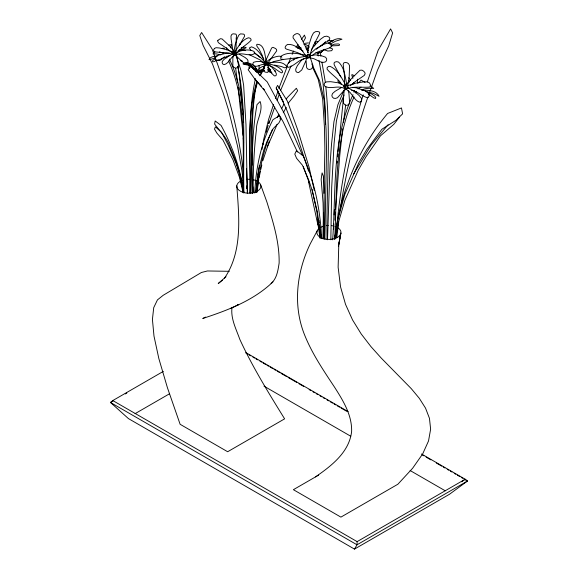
<?xml version="1.0" encoding="UTF-8"?>
<svg xmlns="http://www.w3.org/2000/svg" width="578" height="578" viewBox="0 0 578 578"><rect width="100%" height="100%" fill="white"/><g stroke="black" fill="none" stroke-linecap="round" stroke-linejoin="round"><path stroke-width="0.87" d="M253.121 192.409C253.135 171.522 253.865 150.591 256.401 129.848C256.112 120.087 263.633 111.128 260.114 101.511L257.008 104.625C251.719 133.742 251.856 163.458 252.254 192.936M250.346 193.225C251.069 155.988 245.953 117.413 256.935 81.252M322.943 238.736L323.413 212.863M324.547 238.584L324.063 188.327L323.355 176.102L322.091 172.858L321.151 179.346L323.073 202.907L323.882 239.003M330.847 239.754L331.685 187.539L334.07 143.546L336.41 120.954L340.24 103.946L344.069 95.009M344.293 89.604L343.108 101.352L343.766 103.57L344.994 104.856L346.757 105.427L348.527 104.683L349.661 103.05L348.931 93.275L348.129 90.732M249.703 192.973C250.476 154.89 247.319 116.257 255.411 78.724M369.458 95.442L369.479 94.59L368.179 93.383M334.698 239.4C337.328 191.766 333.47 141.357 354.068 96.996M354.487 549.1L449.547 494.219L467.494 481.019L465.203 479.227L357.125 541.622L357.016 544.794L354.487 549.1L128.453 418.602L110.506 402.476L112.797 400.561L163.336 371.379M333.622 229.047L333.809 223.751M323.962 193.377L324.872 149.001L324.46 127.586L322.669 98.939L318.225 79.446L312.51 67.193M327.516 239.791L330.045 164.477L331.505 144.356L333.94 121.72L337.928 104.654L343.729 90.862M334.12 214.922L334.373 209.669M334.937 220.189L335.37 212.213M332.668 239.812C336.107 191.246 331.729 139.912 353.014 94.698M254.79 193.052C255.801 167.685 261.205 142.333 272.961 119.697L279.506 115.672L280.829 119.111L278.943 122.847L273.228 128.547L266.935 141.531L263.741 150.143L258.539 170.12L255.678 192.257M335.551 209.547L339.821 154.868L342.682 128.757M232.031 307.265C230.47 318.514 236.214 329.12 239.841 339.416C252.572 367.073 268.64 392.989 284.614 418.848L227.653 451.736L180.126 424.295L167.418 387.686L158.849 358.584L153.994 336.121L152.426 319.432L153.719 307.648L157.454 299.881L163.213 295.279L201.382 272.505L207.408 270.966L229.285 271.306M337.09 163.039L337.249 161.255M337.631 156.79L337.87 154.109M338.101 151.429L343.693 95.854M268.293 71.528L268.163 66.304L266.971 64.88L264.551 63.869L263.539 69.425L264.941 72.084L267.441 72.423L268.293 71.528L271.935 72.936M264.746 64.122L264.934 62.222L260.375 57.208L254.508 53.118M256.162 192.171L257.831 176.297M258.019 174.534L258.2 172.771M256.227 192.438L259.341 165.308M335.572 238.786L336.23 232.515M336.41 230.723C340.319 184.584 349.394 139.038 363.208 94.85M343.448 122.55L345.658 104.965M336.772 237.717L338.722 221.851M340.131 210.392L340.673 205.985C346.872 169.058 355.448 132.391 367.911 97.053M256.813 192.329C259.19 170.886 263.395 149.413 272.354 129.667M258.922 69.685L259.19 65.365M257.087 191.99L258.713 179.671M319.923 227.804A12.073 6.972 0 0 0 317.105 231.019L316.867 232.84A12.073 6.972 0 0 0 326.44 239.278L329.583 239.415A12.073 6.972 0 0 0 340.731 233.88L340.977 232.067A12.073 6.972 0 0 0 335.059 226.453M230.694 47.866L231.482 44.665L228.823 45.113M347.898 85.183L349.155 77.214L349.574 65.682L348.527 63.696L347.075 62.742L345.239 62.475L343.881 62.829L343.188 64.259L344.56 76.39L344.575 84.655M261.993 149.42L263.611 139.71L268.575 119.509L273.575 104.394M334.72 238.779C340.081 192.958 357.89 148.914 387.621 113.454L401.472 107.942L402.606 113.859L395.981 120.289L381.957 129.197L366.914 149.211L358.808 162.758L344.784 194.54L338.173 218.636L334.756 238.786M307.525 52.873L308.818 45.178L311.621 36.551L313.471 32.975L315.451 31.674L317.597 31.501L319.179 31.913L319.822 32.953C316.628 40.308 311.499 47.179 310.075 55.43L307.236 54.585M334.9 238.793L337.79 222.003M262.354 147.578L262.65 145.851M335.5 238.591L338.585 221.981L344.907 200.284L358.273 170.163L366.019 156.689L380.483 135.808L393.82 124.321L399.47 117.146M256.914 81.989C251.148 109.242 252.246 137.34 252.304 165.033M258.417 74.049L258.756 72.279L256.726 71.65M340.731 233.88L338.397 246.257L340.854 232.977L338.773 245.267L338.13 267.231L340.543 286.825L345.514 304.31L352.558 319.937L361.199 333.947L370.939 346.605L381.314 358.15L411.305 388.683L419.317 398.329L425.531 408.126L429.461 418.328L430.624 429.187L428.529 440.956L422.691 453.889L412.641 468.231L397.874 484.234L340.912 517.122L293.386 489.682L318.579 475.138M233.346 55.705L232.855 58.176L232.847 65.993L233.902 67.38L235.456 68.103L237.002 67.763L238.028 66.802L238.512 65.054L236.489 55.091M344.979 89.026L345.658 85.623M338.014 80.407L337.855 81.166L338.722 82.221L340.536 82.755M259.009 177.923L260.505 171.016M260.88 169.289L261.812 164.976M262.802 144.984L263.265 143.279M266.27 132.189L268.113 125.368M268.575 123.663L269.269 121.105M235.795 54.715L236.46 52.338M257.542 82.047L254.125 94.178L252.102 114.299L251.3 130.57L251.163 151.284L252.268 193.63M275.518 98.52L278.018 90.963M278.856 88.441L287.432 65.971M262.838 160.67L269.391 141.083M367.225 82.127L378.149 50.243L390.605 28.9L392.621 32.932L388.719 45.872L377.586 69.945L369.125 93.665M268.878 123.67L274.752 107.009M277.1 100.341L279.449 93.672M280.626 90.341L291.066 65.906M354.003 92.249L354.661 90.623M288.444 63.486L290.806 57.684M292.157 54.368L293.508 51.052M355.73 92.935L356.395 91.31M293.545 60.228L294.253 58.602M267.368 146.798L277.137 124.321M265.273 61.571L271.667 47.974L272.939 47.331L275.525 48.501L276.537 49.52L276.71 50.821L267.549 63.508L265.078 62.005M277.267 117.406L278.849 114.263M281.609 108.758L283.979 104.04M286.348 99.322L287.136 97.747L296.348 88.268L297.648 90.71L293.855 96.324L288.306 103.028M239.249 45.575L244.501 36.378L244.53 34.947L243.649 34.124L240.499 33.864L238.887 35.085L237.471 37.881L235.239 44.499L233.859 52.027L236.626 52.764L236.821 52.215C242.088 50.199 248.706 48.747 253.944 51.406L254.479 52.584L254.089 53.949C248.735 56.622 242.37 52.121 236.662 54.57M305.769 61.152L301.774 69.952L298.595 72.59L296.846 72.25L295.835 71.173L295.734 69.165L297.323 65.726L301.311 60.437L304.006 58.696M259.659 75.761L265.866 64.107L267.007 63.06L265.757 65.401M260.353 75.545L264.514 67.742M308.587 171.175L297.121 136.401L285.966 108.064L276.176 88.008L277.584 85.392L287.317 101.013L297.699 129.848L309.086 167.252L314.273 190.335M271.082 283.545C276.913 278.488 278.018 270.287 279.131 263.077C279.521 242.001 273.033 221.721 266.841 201.83L260.656 184.787A12.073 6.972 0 0 0 252.6 179.599M279.925 118.895L280.764 117.37M283.271 112.789L286.197 107.45M317.105 231.019L310.379 243.569C296.63 271.826 292.656 305.408 304.62 335.002C312.127 353.743 323.499 370.491 334.59 387.238C343.065 400.561 352.024 414.953 351.634 431.333C349.401 452.14 331.44 465.868 315.465 476.922M303.349 41.659L305.495 37.96L304.425 35.099L301.449 39.449M353.555 174.151L371.069 145.129L388.091 124.704M224.38 278.329C242.876 251.567 239.054 216.606 236.785 185.834A12.073 6.972 0 0 1 240.788 181.03M311.347 49.968L313.782 46.218L320.523 39.232L324.236 36.573L326.758 36.176L328.795 36.949L329.778 38.076L329.576 39.398L327.892 41.175L323.767 43.437L316.325 49.275M295.987 47.432L297.973 44.528M346.692 89.019L348.216 86.808M323.059 50.488L320.956 52.526L317.524 52.634M358.721 82.9L361.055 80.089L365.108 82.466M307.561 54.679L305.863 56.991L297.778 52.714L286.211 49.014L285.142 47.996L285.286 46.847L286.233 45.366L287.685 44.427C293.4 43.856 298.458 48.104 303.045 51.045M224.315 57.005L220.753 59.96L219.452 60.336L218.47 59.888M258.771 69.36L259.811 68.059L262.723 66.383L264.132 66.376M264.384 63.493L265.577 62.092M346.547 84.381L351.706 78.355L359.978 70.263L361.9 70.14L363.555 71.108L364.805 72.431L365.115 73.811L364.227 75.451L354.863 81.881L350.189 85.826M237.414 52.988C240.816 47.562 246.936 44.766 251.069 40.308L250.968 39.145L249.877 38.126L248.396 37.794C241.98 39.817 238.309 46.536 234.935 51.941L236.626 53.465L234.769 54.953M321.787 45.792L325.624 41.652M233.216 53.79L234.451 52.482M321.007 52.338L323.89 49.383M319.865 52.136L319.251 52.714L320.465 52.251M343.744 86.779L345.767 85.226C341.873 78.167 337.733 69.649 329.98 66.304L328.297 66.578L327.112 67.756L327.112 69.216C331.382 74.613 338.065 78.124 341.598 84.352M321.151 52.157L324.41 49.26M282.837 59.101L282.143 59.729L273.719 61.543L267.665 64.274C261.733 61.557 279.644 53.429 281.869 57.114M272.939 281.883C253.583 300.524 227.84 310.256 202.784 318.478L205.566 317.084M258.98 72.337L262.715 69.049L264.225 68.414M225.991 276.725L218.224 283.545L222.414 280.236M321.968 51.37L323.955 49.694M214.908 52.034L212.964 53.877L216.208 53.884L220.832 54.838M328.253 43.56L330.334 41.883L332.914 40.98M266.393 64.917L267.751 63.898C273.228 64.62 279.42 66.441 282.548 71.311L282.49 72.286L281.717 72.907C276.638 70.87 273.091 65.589 267.152 65.141M461.685 481.814L465.203 479.227L421.485 453.983M311.983 55.748C317.192 50.835 324.612 50.272 330.724 47.302L331.57 46.038L331.36 44.614L329.901 43.321L327.603 42.982L323.413 44.463L315.631 48.935L309.403 54.621L309.859 57.265M217.198 59.845L214.431 61.506L212.653 61.853L212.451 61.03L213.152 60.054L215.659 58.595M328.225 43.466C332.083 40.72 337.039 37.295 341.974 39.217L335.341 41.291L329.886 44.333M358.1 88.889L361.012 87.083M112.84 401.132L110.506 402.476L357.016 544.794L467.494 481.019L464.372 479.213M125.289 393.943L126.849 393.047M135.079 413.66L169.448 393.813M238.692 50.207L245.946 47.96L246.026 47.389L243.641 47.179L241.214 47.793M308.536 54.635L305.943 55.958L293.068 37.845L293.147 36.053L294.383 34.767L296.146 33.748L297.851 33.611L299.657 34.716L308.565 52.959M260.851 70.429L263.062 69.324M236.612 305.545L238.678 304.512L230.456 308.573M361.828 89.995C365.462 87.972 369.79 88.203 373.735 88.448L370.173 85.378M259.146 72.539L264.03 70.581M263.59 70.198L258.633 72.171L258.821 72.503L260.483 69.851L260.548 70.523L258.763 70.689L257.369 70.364L255.664 68.833L255.989 68.385L256.408 69.143L256.415 71.759L258.619 72.438L264.421 70.328M238.078 50.871L240.434 49.954L243.569 49.737L244.906 50.062L245.144 50.676M331.288 45.38L334.489 44.174L338.238 43.921L339.481 44.369L339.503 45.229L338.347 45.59L330.623 45.893M233.31 53.176L234.841 52.612M264.059 70.682L259.096 72.395L257.499 72.192L261.791 70.444L264.442 70.552M341.417 87.567L335.124 91.266L332.516 93.542L331.851 95.442L332.285 96.967L333.622 98.231L335.529 98.419L337.444 97.754L343.332 91.273L346.171 89.012L343.946 86.967M348.267 85.515L355.427 83.189L363.692 81.859L367.557 81.845L369.436 82.907L370.382 84.583L370.462 86.064L369.667 87.047C362.457 87.769 354.827 86.173 347.631 88.557L347.472 85.768M253.648 68.782L254.912 68.377L256.935 69.309L258.265 72.358L255.881 71.571L253.467 68.204M310.097 56.955L306.882 57.945L305.986 60.264L306.672 67.749L307.93 69.114L309.468 69.49L311.289 69.028L312.517 67.51L313.009 65.668L310.27 57.605M344.755 88.427L347.197 87.69M306.853 58.32C299.339 58.537 294.975 65.863 288.256 67.373L287.136 66.405L286.97 65.061C290.705 59.194 298.436 57.215 305.018 56.55M317.979 53.003L320.356 52.367M222.27 48.371L223.368 48.111L224.322 48.769M304.909 43.336L308.428 42.888M297.287 47.078L299.635 46.558M343.896 86.093L346.995 85.436C345.189 77.582 344.741 67.886 338.549 62.077L336.728 61.644L334.937 62.092L334.048 63.06L334.214 64.866L340.738 76.903M317.163 53.075L320.472 52.403M234.632 54.664L235.427 54.997C230.376 56.695 229.17 63.472 224.206 64.635L222.92 64.151L222.169 62.858L222.313 61.333L224.271 59.173L228.678 55.842L233.057 54.014L234.632 54.664L236.351 54.332M266.516 62.388L264.493 62.756L262.311 55.546L259.06 49.181L257.073 46.464L256.603 44.961L257.008 44.275C265.013 43.971 264.738 56.059 266.379 61.571M230.001 55.661L222.198 58.356L219.272 60.069L217.328 60.466L216.085 60.134L215.291 59.151L215.254 57.627L216.251 56.218L219.365 54.888L226.186 53.292L229.517 53.169M215.897 57.619L209.641 59.715L209.012 59.447C210.464 56.485 214.438 56.225 217.342 56.052M239.371 44.051L240.665 43.863M297.778 48.176L301.037 47.736M299.679 48.978L301.283 48.776M241.835 60.394L240.289 60.524L242.225 61.246M361.944 90.37C367.709 89.915 376.242 90.312 379.081 96.273L373.164 93.311L365.383 91.367M327.719 40.655L333.513 40.597M250.397 66.766L248.771 66.925L249.501 68.349M297.28 47.945L300.358 47.699M268.199 70.01L270.706 69.83M307.062 50.597L308.652 50.503M267.701 67.503L268.199 67.46M267.939 70.148L270.576 70.017M267.845 69.714L270.417 69.591M246.358 179.397L249.501 179.259M265.288 64.62L267.563 64.548L271.581 66.86L274.962 70.935L276.298 73.601L276.32 75.082L275.627 75.797L274.355 75.899L271.949 73.63L268.337 66.997M269.146 65.061L267.354 65.054L267.209 62.988C273.293 62.352 282.36 60.524 286.493 66.275L286.507 67.467L284.549 67.792L281.479 66.542L274.499 65.068M317.821 41.63L314.967 41.854L315.617 44.86M318.247 52.858L319.042 52.901L317.495 52.266M224.264 57.439L226.59 57.598M298.768 57.583L281.775 59.65L280.857 58.891L280.785 57.273L281.631 55.777C288.704 51.493 297.872 53.552 305.509 55.127M309.887 58.14C315.487 57.468 319.815 63.992 325.298 61.99L326.577 60.719L326.657 58.84L325.573 57.229L322.054 55.95L315.537 54.874L310.444 55.589L308.739 57.482L307.178 55.755L308.32 58.205M224.047 57.33L226.627 57.518M306.289 49.368L307.958 49.571M352.645 87.365L356.185 87.813L364.234 90.486L367.875 92.451L369.082 94.293L369.111 96.194L368.294 97.342L366.922 97.639C361.597 95.811 357.312 91.31 351.561 90.298M305.993 48.371L308.464 48.689M306.029 57.388L308.377 57.742M224.394 57.403L227.031 57.793M265.092 64.657C261.068 63.074 256.329 68.963 253.034 64.779L252.904 63.356L253.641 62.251L256.184 61.622L260.786 61.55L264.218 62.836L265.967 64.815M303.912 44.224L305.632 44.535L309.165 46.413M344.575 85.479L347.761 86.064M305.798 46.782L309.143 47.497M224.322 57.063L226.771 57.663M268.293 68.825L269.977 69.237M344.185 88.398C338 84.879 330.385 89.879 324.655 86.064L324.128 84.323L324.67 82.892L326.577 81.859L330.703 81.693L338.094 82.784L343.657 85.385M329.778 47.902L332.271 48.631L332.487 49.571L331.57 50.712L327.878 51.066L323.803 49.657M344.979 88.268L346.301 88.658L348.057 88.001L353.555 90.768L359.017 95.377L361.423 98.26L361.684 100.167L360.882 101.699L359.465 102.19C353.389 99.864 351.778 91.591 345.42 88.998M235.535 53.848L233.317 53.118L233.873 54.794M239.054 54.094L245.021 57.46L247.413 59.462L248.085 61.03L247.767 62.236L246.64 63.168L243.324 62.525L235.492 55.452M367.095 92.451L371.77 94.069L374.797 96.158L375.714 97.458L375.592 98.462L373.663 97.848L368.945 94.359M219.358 51.876L223.52 53.328M354.581 75.74L352.06 74.613L351.706 74.894L352.912 78.37M226.937 56.037L228.353 56.622M315.899 52.41L317.466 53.075L317.206 52.425M269.001 71.058L271.342 72.091M251.163 67.127L252.702 67.843M274.911 71.072L275.598 71.455L274.933 70.812M245.852 352.587L348.115 411.623M245.946 353.107L247.507 354.011M249.067 354.906L250.628 355.81M252.962 357.161L254.522 358.064M256.083 358.96L257.644 359.863M259.984 361.214L261.545 362.117M263.106 363.013L265.447 364.371M267.007 365.267L268.568 366.17M270.128 367.073L272.469 368.424M274.03 369.32L275.59 370.223M277.151 371.127L279.485 372.478M281.045 373.374L286.507 376.531M288.068 377.427L296.651 382.383M298.992 383.734L303.674 386.436M309.129 389.586L310.689 390.49M313.03 391.841L314.591 392.744M316.152 393.64L317.712 394.543M320.053 395.894L321.614 396.797M323.174 397.693L324.735 398.596M327.076 399.947L328.636 400.85M330.197 401.746L332.538 403.097M334.091 404L335.652 404.903M337.212 405.799L339.553 407.158M341.114 408.054L346.576 411.211M422.243 454.893L423.804 455.796M426.145 457.147L430.827 459.85M436.289 463L441.751 466.157M443.304 467.053L444.865 467.956M447.206 469.307L448.766 470.21M450.327 471.106L451.888 472.009M454.229 473.36L455.789 474.263M457.35 475.159L459.691 476.51M461.251 477.414L462.812 478.317M263.987 386.147L350.723 436.224M410.105 470.514L445.27 490.809M112.797 400.561L357.125 541.622M249.154 54.614L260.122 59.924L264.081 63.522M246.112 62.8L251.184 66.109L252.311 67.409M313.189 45.098L314.475 45.98M222.342 52.403L223.643 53.335M247.196 62.395L252.059 65.943L253.576 67.814M305.697 56.456L307.677 58.096M254.161 52.36L259.883 57.388M250.931 50.373L249.306 47.988L251.481 46.832C257.246 48.494 260.859 54.397 263.893 59.252M253.93 69.505C251.322 66.354 247.319 63.363 243.078 63.587L243.157 64.136C247.297 65.141 252.232 65.155 254.927 68.999M345.976 85.045L348.187 87.516M302.424 155.121L284.304 113.433L267.209 81.895L250.794 66.116L248.143 69.685L254.602 78.695L261.559 86.519M263.301 88.47L264.457 89.771M348.505 80.855L349.596 82.09M255.7 71.311L256.018 71.679M308.515 54.332L310.292 56.463M254.602 78.695L264.71 90.797L283.003 121.525L297.453 152.007M348.606 77.669L350.673 80.277M232.855 53.046L234.307 54.932M256.928 71.52L257.333 72.048M253.374 68.059C251.668 65.502 248.952 63.58 245.99 62.771C250.404 62.785 254.58 65.061 256.235 69.454M283.516 102.104L276.176 88.008M311.802 63.912L319.721 81.014L324.258 100.637L326.071 129.364L326.527 150.88L324.887 239.22M228.556 60.9C247.427 101.67 242.29 147.802 243.396 191.426M229.365 59.064C238.808 78.948 242.717 100.738 243.627 122.594M303.334 166.659L309.461 183.371M215.406 58.262L212.162 49.13L201.621 32.513L199.771 35.547L203.145 45.489L212.574 64.201L223.086 92.653L228.512 110.008L237.609 146.357L241.915 170.611L243.613 184.577M215.999 59.924C229.134 95.601 238.714 132.651 243.157 170.445L243.62 174.932M237.775 66.492C246.56 107.84 242.883 150.779 243.887 192.828M236.626 57.179L241.004 70.509L243.634 85.233L245.982 124.646L247.297 193.457M344.055 85.58L344.972 88.607M308.392 180.914L317.922 225.03M312.127 189.548L316.758 211.223L320.385 237.58M237.847 66.513L239.032 72.561L242.673 109.502M243.172 192.727L239.393 177.085L233.086 160.048L223.029 140.201L217.003 133.251L214.489 129.096L215.377 126.835L221.584 132.376L228.426 145.54L236.055 163.574L239.263 173.472L243.425 192.257M317.647 52.504L318.254 55.979M319.02 60.336L323.001 82.95L325.118 106.287L325.457 124.147M320.291 52.634L320.891 56.117M321.932 62.214L325.356 82.242M243.829 192.64C241.423 176.817 236.395 161.464 229.921 146.863C226.916 137.745 220.153 131.466 214.626 124.06L215.175 120.961L221.078 125.433C232.529 146.386 240.614 169.173 243.858 192.871M317.286 219.553L317.546 221.331M317.813 223.108L320.053 238.237M260.656 184.787L260.895 186.6A12.073 6.972 0 0 1 251.314 193.045L248.172 193.182A12.073 6.972 0 0 1 237.023 187.648L236.785 185.834M235.679 68.392L237.594 82.885M320.291 231.171L320.501 232.927M320.703 234.682L321.115 238.194M238.129 87.213L243.063 135.382M319.027 220.334L319.338 223.021M319.547 224.813L320.472 232.876M320.674 234.668L321.086 238.244M255.621 67.005L255.823 68.789M325.79 86.714C331.223 137.383 326.23 188.385 327.04 239.198M320.718 237.601L317.423 212.054L311.968 189.765L308.71 180.04L302.417 165.221L296.579 158.307L294.794 154.102L296.435 150.67L303.168 155.923C314.663 181.969 320.371 210.182 321.664 238.555M242.962 113.057L243.107 114.834M243.273 138.034L243.634 142.455M226.663 47.671L226.843 50.011M246.495 185.914L246.633 188.551M246.531 168.487L247.521 193.074M253.063 192.929L252.875 186.795M353.722 82.379L353.765 84.157M357.522 79.193L357.601 83.239M306.354 55.293L306.362 57.005M320.66 227.371A12.073 6.972 0 0 1 323.687 226.171M326.686 225.601A12.073 6.972 0 0 1 328.253 225.492M331.396 225.63A12.073 6.972 0 0 1 333.658 226.041M241.387 180.733A12.073 6.972 0 0 1 243.389 180.004M236.236 38.134L235.997 52.222L233.216 52.482L231.077 38.791L230.983 35.995L231.785 34.478L233.006 33.82L235.867 34.102L236.575 35.287L236.236 38.134M217.877 40.359L217.689 41.435L218.571 42.815L227.053 48.617L232.912 53.617L234.74 51.782L229.661 46.002L222.082 38.943L220.348 38.719L217.877 40.359M214.445 48.436L213.665 49.722L213.672 50.907L214.438 51.745C220.68 52.815 227.356 52.042 233.461 54.491L233.454 52.266L226.648 49.621L219.459 47.988L216.064 47.707L214.445 48.436"/></g></svg>
